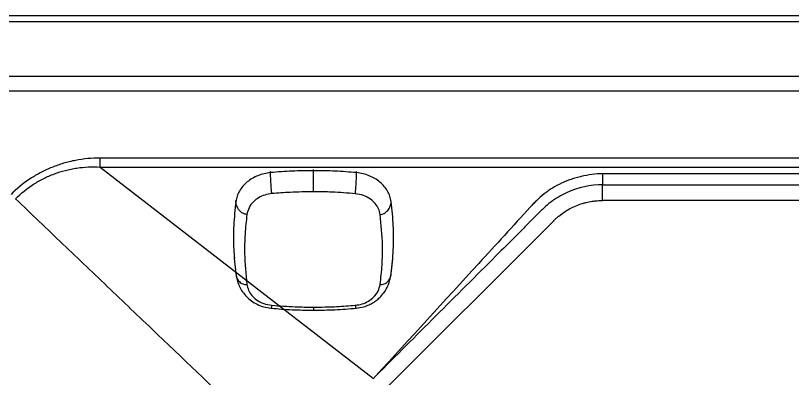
# Model space of a CAD drawing. Header units: inches. Extents: x 2 to 86, y -22 to 129.
# Drawn here: x 15.38 to 27.18, y 79.55 to 85.07 of the extents above; entities that cross this region are included whole.
import ezdxf

# ---------------------------------------------------------------- set-up
doc = ezdxf.new("R2010")
doc.units = ezdxf.units.IN
doc.header["$MEASUREMENT"] = 0
doc.layers.add('1', color=4, linetype='Continuous')
doc.layers.add('BDIM_CYAN', color=4, linetype='Continuous')

# ---------------------------------------------------------------- blocks, each defined once
blk = doc.blocks.new('sp3')
at = {"layer": 'BDIM_CYAN'}
for p, q in [((-101.244, 89.566), (-101.244, 89.581)), ((-100.592, 89.595), (-100.592, 89.611)), ((-99.939, 89.565), (-99.939, 89.581)), ((-101.771, 89.124), (-101.772, 89.14)), ((-99.412, 89.123), (-99.411, 89.139)), ((-101.796, 88.278), (-101.795, 88.262)), ((-101.795, 88.262), (-101.765, 87.993)), ((-99.419, 87.992), (-99.388, 88.265)), ((-99.388, 88.265), (-99.387, 88.282))]:
    blk.add_line(p, q, dxfattribs=at)
for points, knots in [([(-101.244, 89.566), (-101.277, 89.561), (-101.343, 89.552), (-101.437, 89.521), (-101.525, 89.479), (-101.602, 89.425), (-101.667, 89.36), (-101.718, 89.287), (-101.755, 89.208), (-101.766, 89.152), (-101.771, 89.124)], [0, 0, 0, 0, 0.125505, 0.249704, 0.373992, 0.499776, 0.625678, 0.750079, 0.874386, 1, 1, 1, 1]), ([(-101.225, 89.246), (-101.227, 89.255), (-101.229, 89.274), (-101.232, 89.31), (-101.235, 89.351), (-101.239, 89.414), (-101.243, 89.49), (-101.244, 89.54), (-101.244, 89.566)], [0, 0, 0, 0, 0.075048, 0.162077, 0.266845, 0.391253, 0.686004, 1, 1, 1, 1]), ([(-100.592, 89.275), (-100.592, 89.284), (-100.592, 89.303), (-100.592, 89.34), (-100.592, 89.38), (-100.592, 89.443), (-100.592, 89.52), (-100.592, 89.57), (-100.592, 89.595)], [0, 0, 0, 0, 0.075048, 0.162077, 0.266843, 0.39125, 0.686, 1, 1, 1, 1]), ([(-99.958, 89.245), (-99.956, 89.254), (-99.954, 89.274), (-99.951, 89.31), (-99.948, 89.35), (-99.944, 89.413), (-99.94, 89.49), (-99.94, 89.539), (-99.939, 89.565)], [0, 0, 0, 0, 0.075049, 0.162076, 0.266841, 0.391246, 0.685996, 1, 1, 1, 1]), ([(-99.412, 89.123), (-99.418, 89.151), (-99.428, 89.207), (-99.465, 89.285), (-99.516, 89.358), (-99.581, 89.424), (-99.659, 89.478), (-99.746, 89.52), (-99.84, 89.551), (-99.906, 89.56), (-99.939, 89.565)], [0, 0, 0, 0, 0.125614, 0.249921, 0.374322, 0.500224, 0.626008, 0.750296, 0.874495, 1, 1, 1, 1]), ([(-101.225, 89.246), (-101.261, 89.24), (-101.332, 89.229), (-101.428, 89.186), (-101.513, 89.121), (-101.578, 89.034), (-101.595, 88.964), (-101.604, 88.929)], [0, 0, 0, 0, 0.186661, 0.373374, 0.560001, 0.780011, 1, 1, 1, 1]), ([(-100.592, 89.275), (-100.71, 89.273), (-100.922, 89.271), (-101.133, 89.254), (-101.225, 89.246)], [0, 0, 0, 0, 0.559986, 1, 1, 1, 1]), ([(-99.958, 89.245), (-100.076, 89.255), (-100.287, 89.272), (-100.498, 89.274), (-100.592, 89.275)], [0, 0, 0, 0, 0.559986, 1, 1, 1, 1]), ([(-99.579, 88.928), (-99.586, 88.958), (-99.599, 89.017), (-99.652, 89.098), (-99.729, 89.169), (-99.833, 89.224), (-99.916, 89.238), (-99.958, 89.245)], [0, 0, 0, 0, 0.186845, 0.373701, 0.560409, 0.780222, 1, 1, 1, 1]), ([(-101.771, 89.124), (-101.784, 89.003), (-101.809, 88.761), (-101.812, 88.472), (-101.796, 88.305), (-101.791, 88.261)], [0, 0, 0, 0, 0.4218388, 0.8436848, 1, 1, 1, 1]), ([(-101.604, 88.929), (-101.614, 88.931), (-101.635, 88.934), (-101.666, 88.948), (-101.694, 88.967), (-101.73, 89.003), (-101.761, 89.057), (-101.767, 89.101), (-101.771, 89.124)], [0, 0, 0, 0, 0.0750432, 0.1620793, 0.26686, 0.391279, 0.6860331, 1, 1, 1, 1]), ([(-99.579, 88.928), (-99.57, 88.93), (-99.548, 88.933), (-99.518, 88.947), (-99.489, 88.966), (-99.453, 89.002), (-99.423, 89.056), (-99.416, 89.1), (-99.412, 89.123)], [0, 0, 0, 0, 0.075054, 0.162074, 0.266825, 0.391217, 0.685963, 1, 1, 1, 1]), ([(-99.413, 88.03), (-99.4, 88.151), (-99.374, 88.394), (-99.374, 88.76), (-99.399, 89.002), (-99.412, 89.123)], [0, 0, 0, 0, 0.333331, 0.666669, 1, 1, 1, 1]), ([(-101.604, 88.929), (-101.615, 88.83), (-101.636, 88.633), (-101.644, 88.278), (-101.619, 88.023), (-101.604, 87.867)], [0, 0, 0, 0, 0.280017, 0.560061, 1, 1, 1, 1]), ([(-99.58, 87.866), (-99.569, 87.965), (-99.547, 88.163), (-99.539, 88.518), (-99.564, 88.773), (-99.579, 88.928)], [0, 0, 0, 0, 0.280017, 0.560061, 1, 1, 1, 1]), ([(-101.771, 88.031), (-101.768, 88.009), (-101.761, 87.966), (-101.73, 87.918), (-101.694, 87.888), (-101.666, 87.874), (-101.635, 87.866), (-101.614, 87.867), (-101.604, 87.867)], [0, 0, 0, 0, 0.313967, 0.608721, 0.73314, 0.837921, 0.924957, 1, 1, 1, 1]), ([(-99.58, 87.866), (-99.57, 87.866), (-99.548, 87.865), (-99.518, 87.873), (-99.489, 87.887), (-99.454, 87.917), (-99.423, 87.965), (-99.416, 88.008), (-99.413, 88.03)], [0, 0, 0, 0, 0.075054, 0.162074, 0.266824, 0.391217, 0.685963, 1, 1, 1, 1]), ([(-101.765, 87.993), (-101.76, 87.966), (-101.749, 87.911), (-101.717, 87.832), (-101.672, 87.753), (-101.612, 87.68), (-101.536, 87.614), (-101.447, 87.561), (-101.346, 87.521), (-101.274, 87.511), (-101.237, 87.505)], [0, 0, 0, 0, 0.106729, 0.218561, 0.335655, 0.458855, 0.588158, 0.721004, 0.857855, 1, 1, 1, 1]), ([(-99.947, 87.504), (-99.908, 87.51), (-99.839, 87.521), (-99.752, 87.554), (-99.689, 87.587), (-99.635, 87.624), (-99.579, 87.672), (-99.515, 87.746), (-99.466, 87.831), (-99.434, 87.917), (-99.424, 87.966), (-99.419, 87.992)], [0, 0, 0, 0, 0.149635, 0.269025, 0.35887, 0.426914, 0.519495, 0.644449, 0.80339, 0.896799, 1, 1, 1, 1]), ([(-101.604, 87.867), (-101.597, 87.838), (-101.584, 87.778), (-101.532, 87.698), (-101.455, 87.627), (-101.351, 87.571), (-101.268, 87.557), (-101.226, 87.55)], [0, 0, 0, 0, 0.1868454, 0.373701, 0.5604087, 0.7802215, 1, 1, 1, 1]), ([(-99.958, 87.55), (-99.923, 87.555), (-99.852, 87.566), (-99.756, 87.61), (-99.671, 87.674), (-99.605, 87.762), (-99.588, 87.831), (-99.58, 87.866)], [0, 0, 0, 0, 0.186661, 0.373374, 0.560001, 0.780011, 1, 1, 1, 1]), ([(-101.226, 87.55), (-101.227, 87.543), (-101.229, 87.526), (-101.233, 87.511), (-101.235, 87.505), (-101.237, 87.506), (-101.237, 87.506)], [0, 0, 0, 0, 0.232419, 0.501936, 0.826388, 1, 1, 1, 1]), ([(-101.226, 87.55), (-101.108, 87.541), (-100.897, 87.524), (-100.685, 87.522), (-100.592, 87.521)], [0, 0, 0, 0, 0.559986, 1, 1, 1, 1]), ([(-100.592, 87.521), (-100.473, 87.522), (-100.262, 87.525), (-100.051, 87.542), (-99.958, 87.55)], [0, 0, 0, 0, 0.559986, 1, 1, 1, 1]), ([(-99.958, 87.55), (-99.957, 87.542), (-99.955, 87.525), (-99.951, 87.511), (-99.949, 87.504), (-99.948, 87.505), (-99.947, 87.506)], [0, 0, 0, 0, 0.232461, 0.502017, 0.826512, 1, 1, 1, 1]), ([(-101.237, 87.505), (-101.13, 87.496), (-100.915, 87.479), (-100.7, 87.476), (-100.592, 87.475)], [0, 0, 0, 0, 0.500007, 1, 1, 1, 1]), ([(-100.592, 87.521), (-100.592, 87.513), (-100.592, 87.496), (-100.592, 87.481), (-100.592, 87.475), (-100.592, 87.476), (-100.592, 87.476)], [0, 0, 0, 0, 0.229366, 0.495339, 0.815522, 1, 1, 1, 1]), ([(-100.592, 87.475), (-100.484, 87.476), (-100.269, 87.479), (-100.054, 87.496), (-99.947, 87.505)], [0, 0, 0, 0, 0.499993, 1, 1, 1, 1])]:
    blk.add_open_spline(points, degree=3, knots=knots, dxfattribs=at)
for points in [[(-100.592, 89.595), (-100.7, 89.594), (-100.918, 89.592), (-101.135, 89.574), (-101.244, 89.566)], [(-99.939, 89.565), (-100.048, 89.574), (-100.265, 89.591), (-100.483, 89.594), (-100.592, 89.595)]]:
    blk.add_open_spline(points, degree=3, dxfattribs=at)
blk = doc.blocks.new('2026 RHYTHM')
at = {"layer": '1', "color": 4}
blk.add_line((5.882, 84.082), (78.2, 84.082), dxfattribs=at)
at = {"layer": 'BDIM_CYAN', "color": 3}
for p, q in [((11.728, 83.991), (72.354, 83.991)), ((72.354, 83.158), (11.728, 83.158)), ((11.727, 82.937), (72.354, 82.937)), ((69.79, 81.915), (14.293, 81.915)), ((14.293, 81.779), (69.789, 81.779)), ((14.293, 81.779), (18.444, 78.566)), ((21.921, 81.677), (21.921, 81.51)), ((61.461, 81.677), (21.921, 81.677)), ((21.921, 81.51), (61.461, 81.51)), ((61.461, 81.271), (21.921, 81.271)), ((21.18, 80.964), (18.463, 78.248))]:
    blk.add_line(p, q, dxfattribs=at)
for points, knots in [([(14.293, 81.915), (14.23, 81.915), (14.105, 81.91), (13.981, 81.893), (13.889, 81.875), (13.858, 81.868), (13.797, 81.853), (13.767, 81.845), (13.677, 81.819), (13.619, 81.798), (13.503, 81.752), (13.447, 81.725), (13.363, 81.681), (13.336, 81.666), (13.282, 81.634), (13.256, 81.618), (13.126, 81.532), (13.03, 81.453), (12.941, 81.364)], [0, 0, 0, 0, 0.125, 0.25, 0.25, 0.3125, 0.3125, 0.375, 0.375, 0.5, 0.5, 0.625, 0.625, 0.6875, 0.6875, 0.75, 0.75, 1, 1, 1, 1]), ([(14.293, 81.779), (14.293, 81.799), (14.293, 81.821), (14.293, 81.867), (14.293, 81.891), (14.293, 81.915)], [0, 0, 0, 0, 0.5, 0.5, 1, 1, 1, 1]), ([(13.008, 81.297), (13.092, 81.381), (13.184, 81.454), (13.332, 81.549), (13.383, 81.579), (13.489, 81.632), (13.543, 81.655), (13.653, 81.697), (13.709, 81.714), (13.794, 81.736), (13.823, 81.743), (13.881, 81.755), (13.91, 81.76), (13.998, 81.773), (14.057, 81.778), (14.175, 81.783), (14.234, 81.782), (14.293, 81.779)], [0, 0, 0, 0, 0.25, 0.25, 0.375, 0.375, 0.5, 0.5, 0.625, 0.625, 0.6875, 0.6875, 0.75, 0.75, 0.875, 0.875, 1, 1, 1, 1]), ([(21.921, 81.677), (21.866, 81.677), (21.811, 81.673), (21.704, 81.659), (21.651, 81.649), (21.573, 81.631), (21.546, 81.624), (21.495, 81.609), (21.469, 81.601), (21.393, 81.574), (21.344, 81.554), (21.25, 81.51), (21.204, 81.485), (21.138, 81.445), (21.116, 81.43), (21.074, 81.401), (21.054, 81.386), (20.994, 81.34), (20.957, 81.307), (20.905, 81.256), (20.888, 81.239), (20.855, 81.204), (20.839, 81.186), (20.692, 81.026), (20.562, 80.883), (20.302, 80.598), (19.651, 79.887), (19, 79.175), (18.479, 78.605)], [0, 0, 0, 0, 0.03125, 0.03125, 0.0625, 0.0625, 0.078125, 0.078125, 0.09375, 0.09375, 0.125, 0.125, 0.15625, 0.15625, 0.171875, 0.171875, 0.1875, 0.1875, 0.21875, 0.21875, 0.234375, 0.234375, 0.25, 0.25, 0.375, 0.375, 0.5, 1, 1, 1, 1]), ([(21.921, 81.51), (21.743, 81.51), (21.45, 81.446), (21.17, 81.277), (21.045, 81.172), (20.985, 81.111), (20.905, 81.031), (20.784, 80.91), (20.57, 80.696), (19.802, 79.928), (19.087, 79.213), (18.479, 78.605)], [0, 0, 0, 0, 0.125, 0.1875, 0.21875, 0.234375, 0.25, 0.3125, 0.375, 0.5, 1.210137, 1.210137, 1.210137, 1.210137]), ([(21.921, 81.271), (21.921, 81.299), (21.921, 81.328), (21.921, 81.384), (21.921, 81.411), (21.921, 81.457), (21.921, 81.475), (21.921, 81.501), (21.921, 81.508), (21.921, 81.51)], [0, 0, 0, 0, 0.25, 0.25, 0.5, 0.5, 0.75, 0.75, 1, 1, 1, 1]), ([(17.356, 77.141), (17.083, 77.403), (16.352, 78.1), (15.382, 79.028), (14.447, 79.922), (13.727, 80.609), (13.248, 81.068), (13.008, 81.297)], [0, 0, 0, 0, 0.188931, 0.503809, 0.669205, 0.834607, 1, 1, 1, 1]), ([(21.18, 80.964), (21.182, 80.966), (21.188, 80.973), (21.201, 80.985), (21.224, 81.006), (21.27, 81.045), (21.338, 81.096), (21.426, 81.149), (21.519, 81.193), (21.602, 81.222), (21.668, 81.241), (21.716, 81.252), (21.765, 81.26), (21.814, 81.266), (21.859, 81.27), (21.894, 81.271), (21.913, 81.271), (21.921, 81.271)], [0, 0, 0, 0, 0.012119, 0.031933, 0.06369, 0.126743, 0.251494, 0.375483, 0.49992, 0.625689, 0.693144, 0.750165, 0.806964, 0.874526, 0.929936, 0.97176, 1, 1, 1, 1])]:
    blk.add_open_spline(points, degree=3, knots=knots, dxfattribs=at)
blk.add_open_spline([(18.479, 78.605), (18.467, 78.592), (18.455, 78.579), (18.444, 78.566)], degree=3, dxfattribs=at)
at = {"layer": '1'}
blk.add_blockref('sp3', (118.125, -7.871), dxfattribs=at)

msp = doc.modelspace()

# ---------------------------------------------------------------- block references
msp.add_blockref('2026 RHYTHM', (2.373, 0.985))

doc.saveas('drawing.dxf')
